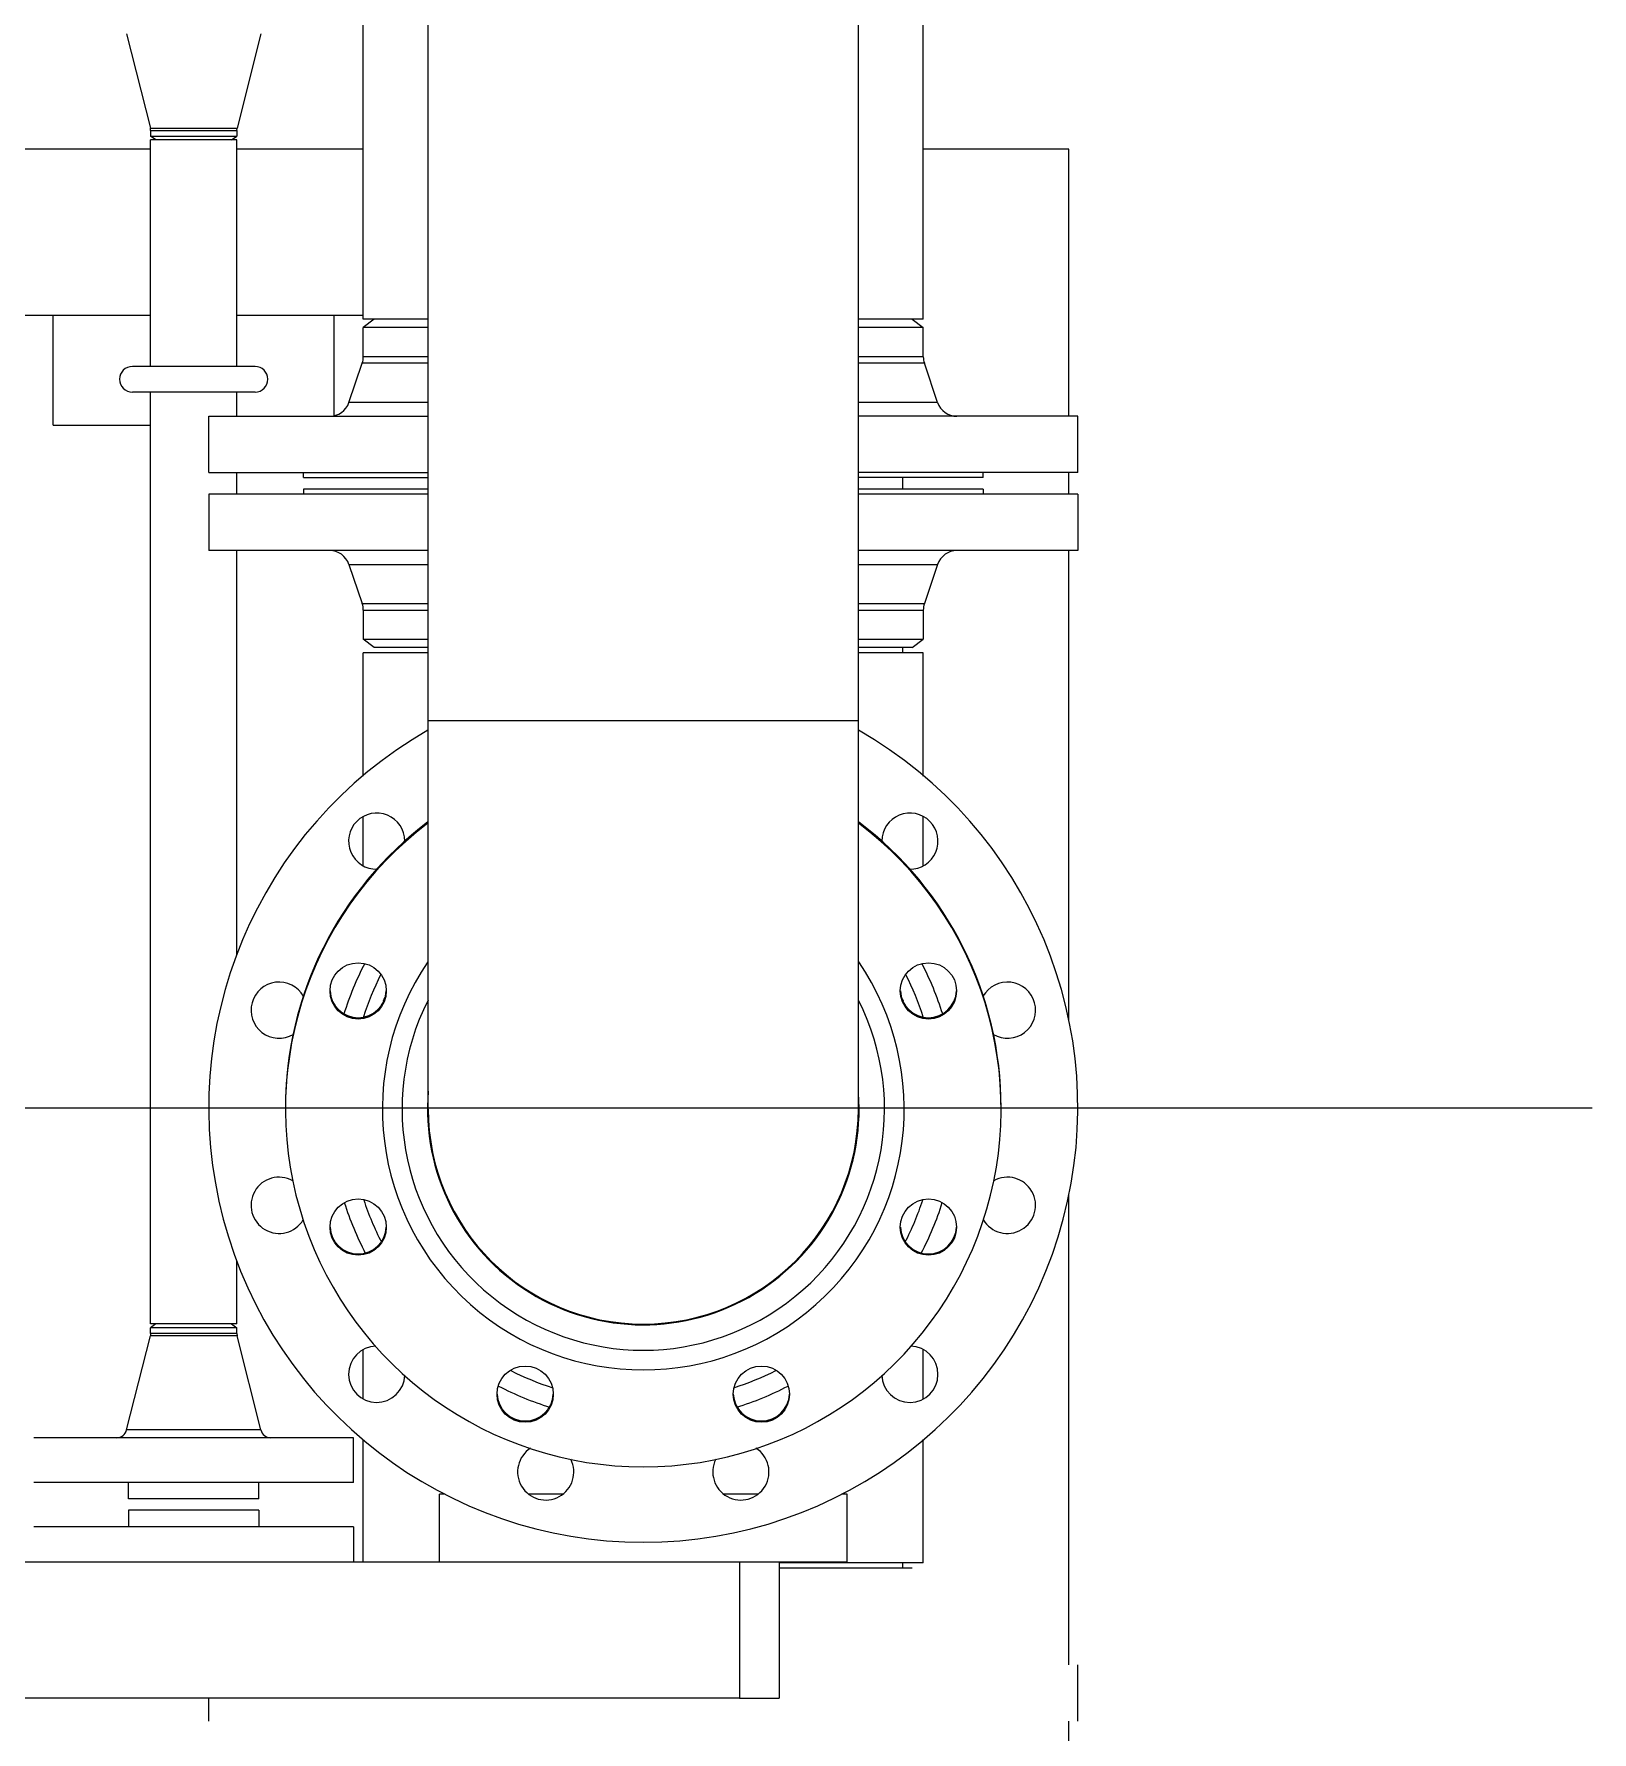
# Model space of a CAD drawing. Header units: millimetres. Extents: x 18255 to 228708, y -2217 to 146640.
# Drawn here: x 77859 to 78469, y 89417 to 90081 of the extents above; entities that cross this region are included whole.
import ezdxf

# ---------------------------------------------------------------- set-up
doc = ezdxf.new("R2010")
doc.units = ezdxf.units.MM
doc.layers.add('设备', color=8, linetype='Continuous')

msp = doc.modelspace()

# ---------------------------------------------------------------- linework, layer by layer
at = {"layer": '设备'}
for p, q in [((77987.86, 89969.83), (77987.86, 90435.33)), ((78206.96, 89969.83), (78206.96, 90435.33)), ((78013.26, 89660.83), (78013.26, 90371.83)), ((78181.56, 89660.83), (78181.56, 90371.83)), ((77895.27, 90081.41), (77904.54, 90044.62)), ((77947.75, 90081.41), (77938.48, 90044.62)), ((77904.66, 90043.64), (77904.54, 90044.62)), ((77904.54, 90044.62), (77938.48, 90044.62)), ((77904.66, 90043.64), (77904.66, 90041.47)), ((77904.66, 90043.64), (77938.36, 90043.64)), ((77938.36, 90043.64), (77938.48, 90044.62)), ((77938.36, 90043.64), (77938.36, 90041.47)), ((77904.66, 90036.33), (77546.96, 90036.33)), ((77906.66, 90039.93), (77904.66, 90041.47)), ((77904.66, 90041.47), (77938.36, 90041.47)), ((77904.66, 89951.33), (77904.66, 90039.93)), ((77938.36, 90039.93), (77904.66, 90039.93)), ((77936.36, 90039.93), (77938.36, 90041.47)), ((77938.36, 89951.33), (77938.36, 90039.93)), ((77987.86, 90036.33), (77938.36, 90036.33)), ((78263.91, 90036.33), (78206.96, 90036.33)), ((78263.91, 89931.83), (78263.91, 90036.33)), ((77904.66, 89971.33), (77735.31, 89971.33)), ((77866.51, 89928.33), (77866.51, 89971.33)), ((77987.86, 89971.33), (77938.36, 89971.33)), ((77976.51, 89932.06), (77976.51, 89971.33)), ((78013.26, 89969.83), (77987.86, 89969.83)), ((77992.16, 89969.83), (77987.86, 89966.54)), ((78206.96, 89969.83), (78181.56, 89969.83)), ((78202.66, 89969.83), (78206.96, 89966.54)), ((77987.86, 89955.15), (77987.86, 89966.54)), ((78013.26, 89966.54), (77987.86, 89966.54)), ((78206.96, 89966.54), (78181.56, 89966.54)), ((78206.96, 89955.15), (78206.96, 89966.54)), ((77945.51, 89951.33), (77897.51, 89951.33)), ((77982.25, 89937.27), (77987.44, 89952.59)), ((78013.26, 89952.59), (77987.44, 89952.59)), ((78013.26, 89955.15), (77987.86, 89955.15)), ((78206.96, 89955.15), (78181.56, 89955.15)), ((78207.38, 89952.59), (78181.56, 89952.59)), ((78212.57, 89937.27), (78207.38, 89952.59)), ((77945.51, 89941.33), (77897.51, 89941.33)), ((77904.66, 89576.73), (77904.66, 89941.33)), ((77938.36, 89931.83), (77938.36, 89941.33)), ((78013.26, 89937.27), (77982.25, 89937.27)), ((78212.57, 89937.27), (78181.56, 89937.27)), ((77927.41, 89909.83), (77927.41, 89931.83)), ((77927.41, 89931.83), (78013.26, 89931.83)), ((78267.41, 89931.83), (78181.56, 89931.83)), ((78267.41, 89909.83), (78267.41, 89931.83)), ((77866.51, 89928.33), (77904.66, 89928.33)), ((77927.41, 89909.83), (78013.26, 89909.83)), ((77938.36, 89901.33), (77938.36, 89909.83)), ((77964.41, 89907.83), (77964.41, 89909.83)), ((77964.41, 89907.83), (78013.26, 89907.83)), ((78267.41, 89909.83), (78181.56, 89909.83)), ((78230.41, 89907.83), (78181.56, 89907.83)), ((78198.91, 89903.33), (78198.91, 89907.83)), ((78230.41, 89907.83), (78230.41, 89909.83)), ((78263.91, 89901.33), (78263.91, 89909.83)), ((77927.41, 89901.33), (77927.41, 89879.33)), ((78013.26, 89901.33), (77927.41, 89901.33)), ((77964.41, 89903.33), (77964.41, 89901.33)), ((78013.26, 89903.33), (77964.41, 89903.33)), ((78230.41, 89903.33), (78181.56, 89903.33)), ((78267.41, 89901.33), (78181.56, 89901.33)), ((78230.41, 89903.33), (78230.41, 89901.33)), ((78267.41, 89901.33), (78267.41, 89879.33)), ((78013.26, 89879.33), (77927.41, 89879.33)), ((77938.36, 89721.17), (77938.36, 89879.33)), ((78267.41, 89879.33), (78181.56, 89879.33)), ((78263.91, 89695.15), (78263.91, 89879.33)), ((77982.25, 89873.9), (77987.44, 89858.58)), ((77982.25, 89873.9), (78013.26, 89873.9)), ((78181.56, 89873.9), (78212.57, 89873.9)), ((78212.57, 89873.9), (78207.38, 89858.58)), ((77987.44, 89858.58), (78013.26, 89858.58)), ((78181.56, 89858.58), (78207.38, 89858.58)), ((77987.86, 89856.02), (77987.86, 89844.63)), ((77987.86, 89856.02), (78013.26, 89856.02)), ((78181.56, 89856.02), (78206.96, 89856.02)), ((78206.96, 89856.02), (78206.96, 89844.63)), ((77992.16, 89841.33), (77987.86, 89844.63)), ((77987.86, 89844.63), (78013.26, 89844.63)), ((78181.56, 89844.63), (78206.96, 89844.63)), ((78202.66, 89841.33), (78206.96, 89844.63)), ((77987.86, 89791.1), (77987.86, 89839.33)), ((78013.26, 89839.33), (77987.86, 89839.33)), ((78013.26, 89841.33), (77992.16, 89841.33)), ((78202.66, 89841.33), (78181.56, 89841.33)), ((78206.96, 89839.33), (78181.56, 89839.33)), ((78198.91, 89839.33), (78198.91, 89841.33)), ((78206.96, 89791.1), (78206.96, 89839.33)), ((78013.26, 89812.83), (78181.56, 89812.83)), ((77987.86, 89756), (77987.86, 89775.26)), ((78206.96, 89756), (78206.96, 89775.26)), ((75211.3, 89661.33), (78468.6, 89661.33)), ((78263.91, 89443.33), (78263.91, 89627.52)), ((77938.36, 89576.73), (77938.36, 89601.5)), ((77895.27, 89535.26), (77904.54, 89572.05)), ((77904.66, 89573.03), (77904.54, 89572.05)), ((77938.48, 89572.05), (77904.54, 89572.05)), ((77938.36, 89576.73), (77904.66, 89576.73)), ((77906.66, 89576.73), (77904.66, 89575.2)), ((77904.66, 89573.03), (77904.66, 89575.2)), ((77938.36, 89575.2), (77904.66, 89575.2)), ((77938.36, 89573.03), (77904.66, 89573.03)), ((77936.36, 89576.73), (77938.36, 89575.2)), ((77938.36, 89573.03), (77938.36, 89575.2)), ((77938.36, 89573.03), (77938.48, 89572.05)), ((77947.75, 89535.26), (77938.48, 89572.05)), ((77987.86, 89547.41), (77987.86, 89566.67)), ((78206.96, 89547.41), (78206.96, 89566.67)), ((77984.01, 89532.23), (77859.01, 89532.23)), ((77947.75, 89535.26), (77895.27, 89535.26)), ((77984.01, 89514.73), (77984.01, 89532.23)), ((77987.86, 89483.53), (77987.86, 89531.57)), ((78206.96, 89483.33), (78206.96, 89531.57)), ((77984.01, 89514.73), (77859.01, 89514.73)), ((77896.01, 89508.33), (77896.01, 89514.73)), ((77947.01, 89508.33), (77947.01, 89514.73)), ((77947.01, 89508.33), (77896.01, 89508.33)), ((78017.61, 89483.53), (78017.61, 89510.13)), ((78019.88, 89510.13), (78017.61, 89510.13)), ((78065.93, 89510.13), (78052.62, 89510.13)), ((78142.19, 89510.13), (78128.89, 89510.13)), ((78177.21, 89510.13), (78174.94, 89510.13)), ((78177.21, 89483.53), (78177.21, 89510.13)), ((77896.01, 89503.83), (77896.01, 89497.43)), ((77947.01, 89503.83), (77896.01, 89503.83)), ((77947.01, 89503.83), (77947.01, 89497.43)), ((77984.01, 89497.43), (77859.01, 89497.43)), ((77984.01, 89497.43), (77984.01, 89483.53)), ((78177.21, 89483.53), (77848.65, 89483.53)), ((78135.03, 89483.53), (78135.03, 89430.33)), ((78150.61, 89483.53), (78150.61, 89430.33)), ((78206.96, 89483.33), (78150.61, 89483.33)), ((78150.61, 89481.33), (78202.66, 89481.33)), ((78198.91, 89481.33), (78198.91, 89483.33)), ((78267.41, 89421.33), (78267.41, 89443.33)), ((78135.03, 89430.33), (77773.41, 89430.33)), ((77927.41, 89421.33), (77927.41, 89430.33)), ((78135.03, 89430.33), (78150.61, 89430.33)), ((78263.91, 89412.83), (78263.91, 89421.33))]:
    msp.add_line(p, q, dxfattribs=at)
for centre in [(77985.85, 89707.04), (78208.97, 89707.04), (77985.85, 89614.63), (78208.97, 89614.63), (78051.2, 89549.28), (78143.62, 89549.28)]:
    msp.add_circle(centre, 11, dxfattribs=at)
for centre, radius, start, end in [((77897.51, 89946.33), 5, 90, 270), ((77945.51, 89946.33), 5, 270, 90), ((77979.86, 89955.15), 8, 341.29203, 0), ((78214.96, 89955.15), 8, 180, 198.70797), ((77974.67, 89939.83), 8, 270.00001, 341.29203), ((78220.14, 89939.83), 8, 198.70797, 269.99999), ((77974.67, 89871.33), 8, 18.70797, 90), ((78220.14, 89871.33), 8, 90, 161.29203), ((77979.86, 89856.02), 8, 0, 18.70797), ((78214.96, 89856.02), 8, 161.29203, 180), ((78097.41, 89661.33), 170, 119.70292, 60.29708), ((78097.41, 89661.33), 140, 126.99741, 180), ((78097.41, 89660.83), 140, 126.99741, 53.00259), ((77993.11, 89765.63), 11, 0, 270.83022), ((78097.41, 89661.33), 140, 0, 53.00259), ((78201.71, 89765.63), 11, 269.16978, 180), ((78097.41, 89661.33), 122.74, 152.62578, 162.60947), ((78097.41, 89660.83), 102.07, 145.65587, 34.33636), ((78097.41, 89661.33), 122.74, 17.39028, 27.37653), ((78097.41, 89661.33), 115.16, 153.17518, 161.99622), ((78097.41, 89661.33), 115.16, 18.00589, 26.8219), ((77954.93, 89699.51), 11, 29.54764, 299.99372), ((77985.85, 89707.54), 11, 182.63341, 357.36659), ((78097.41, 89661.33), 109.97, 156.96721, 157.68863), ((78208.97, 89707.54), 11, 182.63341, 357.36659), ((78097.41, 89661.33), 109.97, 22.30017, 23.03396), ((78239.88, 89699.51), 11, 240.00628, 150.45236), ((78097.41, 89660.83), 94.37, 153.19073, 26.79586), ((78097.41, 89660.83), 84.44, 175.24486, 4.24634), ((78097.41, 89660.83), 84.15, 180, 0), ((77954.93, 89623.16), 11, 60.78877, 329.32506), ((78239.88, 89623.16), 11, 210.67494, 119.21123), ((78097.41, 89661.33), 115.16, 198.27663, 207.16338), ((78097.41, 89661.33), 115.16, 332.83306, 341.72586), ((78097.41, 89661.33), 122.74, 197.60742, 207.60111), ((78097.41, 89661.33), 122.74, 332.3992, 342.39227), ((77985.85, 89615.13), 11, 182.63341, 357.36659), ((78208.97, 89615.13), 11, 182.63341, 357.36659), ((77993.11, 89557.04), 11, 91.46138, 358.27424), ((78201.71, 89557.04), 11, 181.72576, 88.53862), ((78097.41, 89661.33), 115.16, 243.23364, 252.06724), ((78097.41, 89661.33), 115.16, 287.93317, 296.75919), ((78097.41, 89661.33), 122.74, 242.50916, 252.68723), ((78097.41, 89661.33), 122.74, 287.31366, 297.48609), ((78051.2, 89549.78), 11, 182.63341, 357.36659), ((78143.62, 89549.78), 11, 182.63341, 357.36659), ((77891.39, 89536.23), 4, 270.00001, 345.86345), ((77951.63, 89536.23), 4, 194.13655, 269.99999), ((78059.23, 89518.86), 11, 122.54471, 26.85592), ((78135.58, 89518.86), 11, 153.14408, 57.45529)]:
    msp.add_arc(centre, radius, start, end, dxfattribs=at)

doc.saveas('drawing.dxf')
